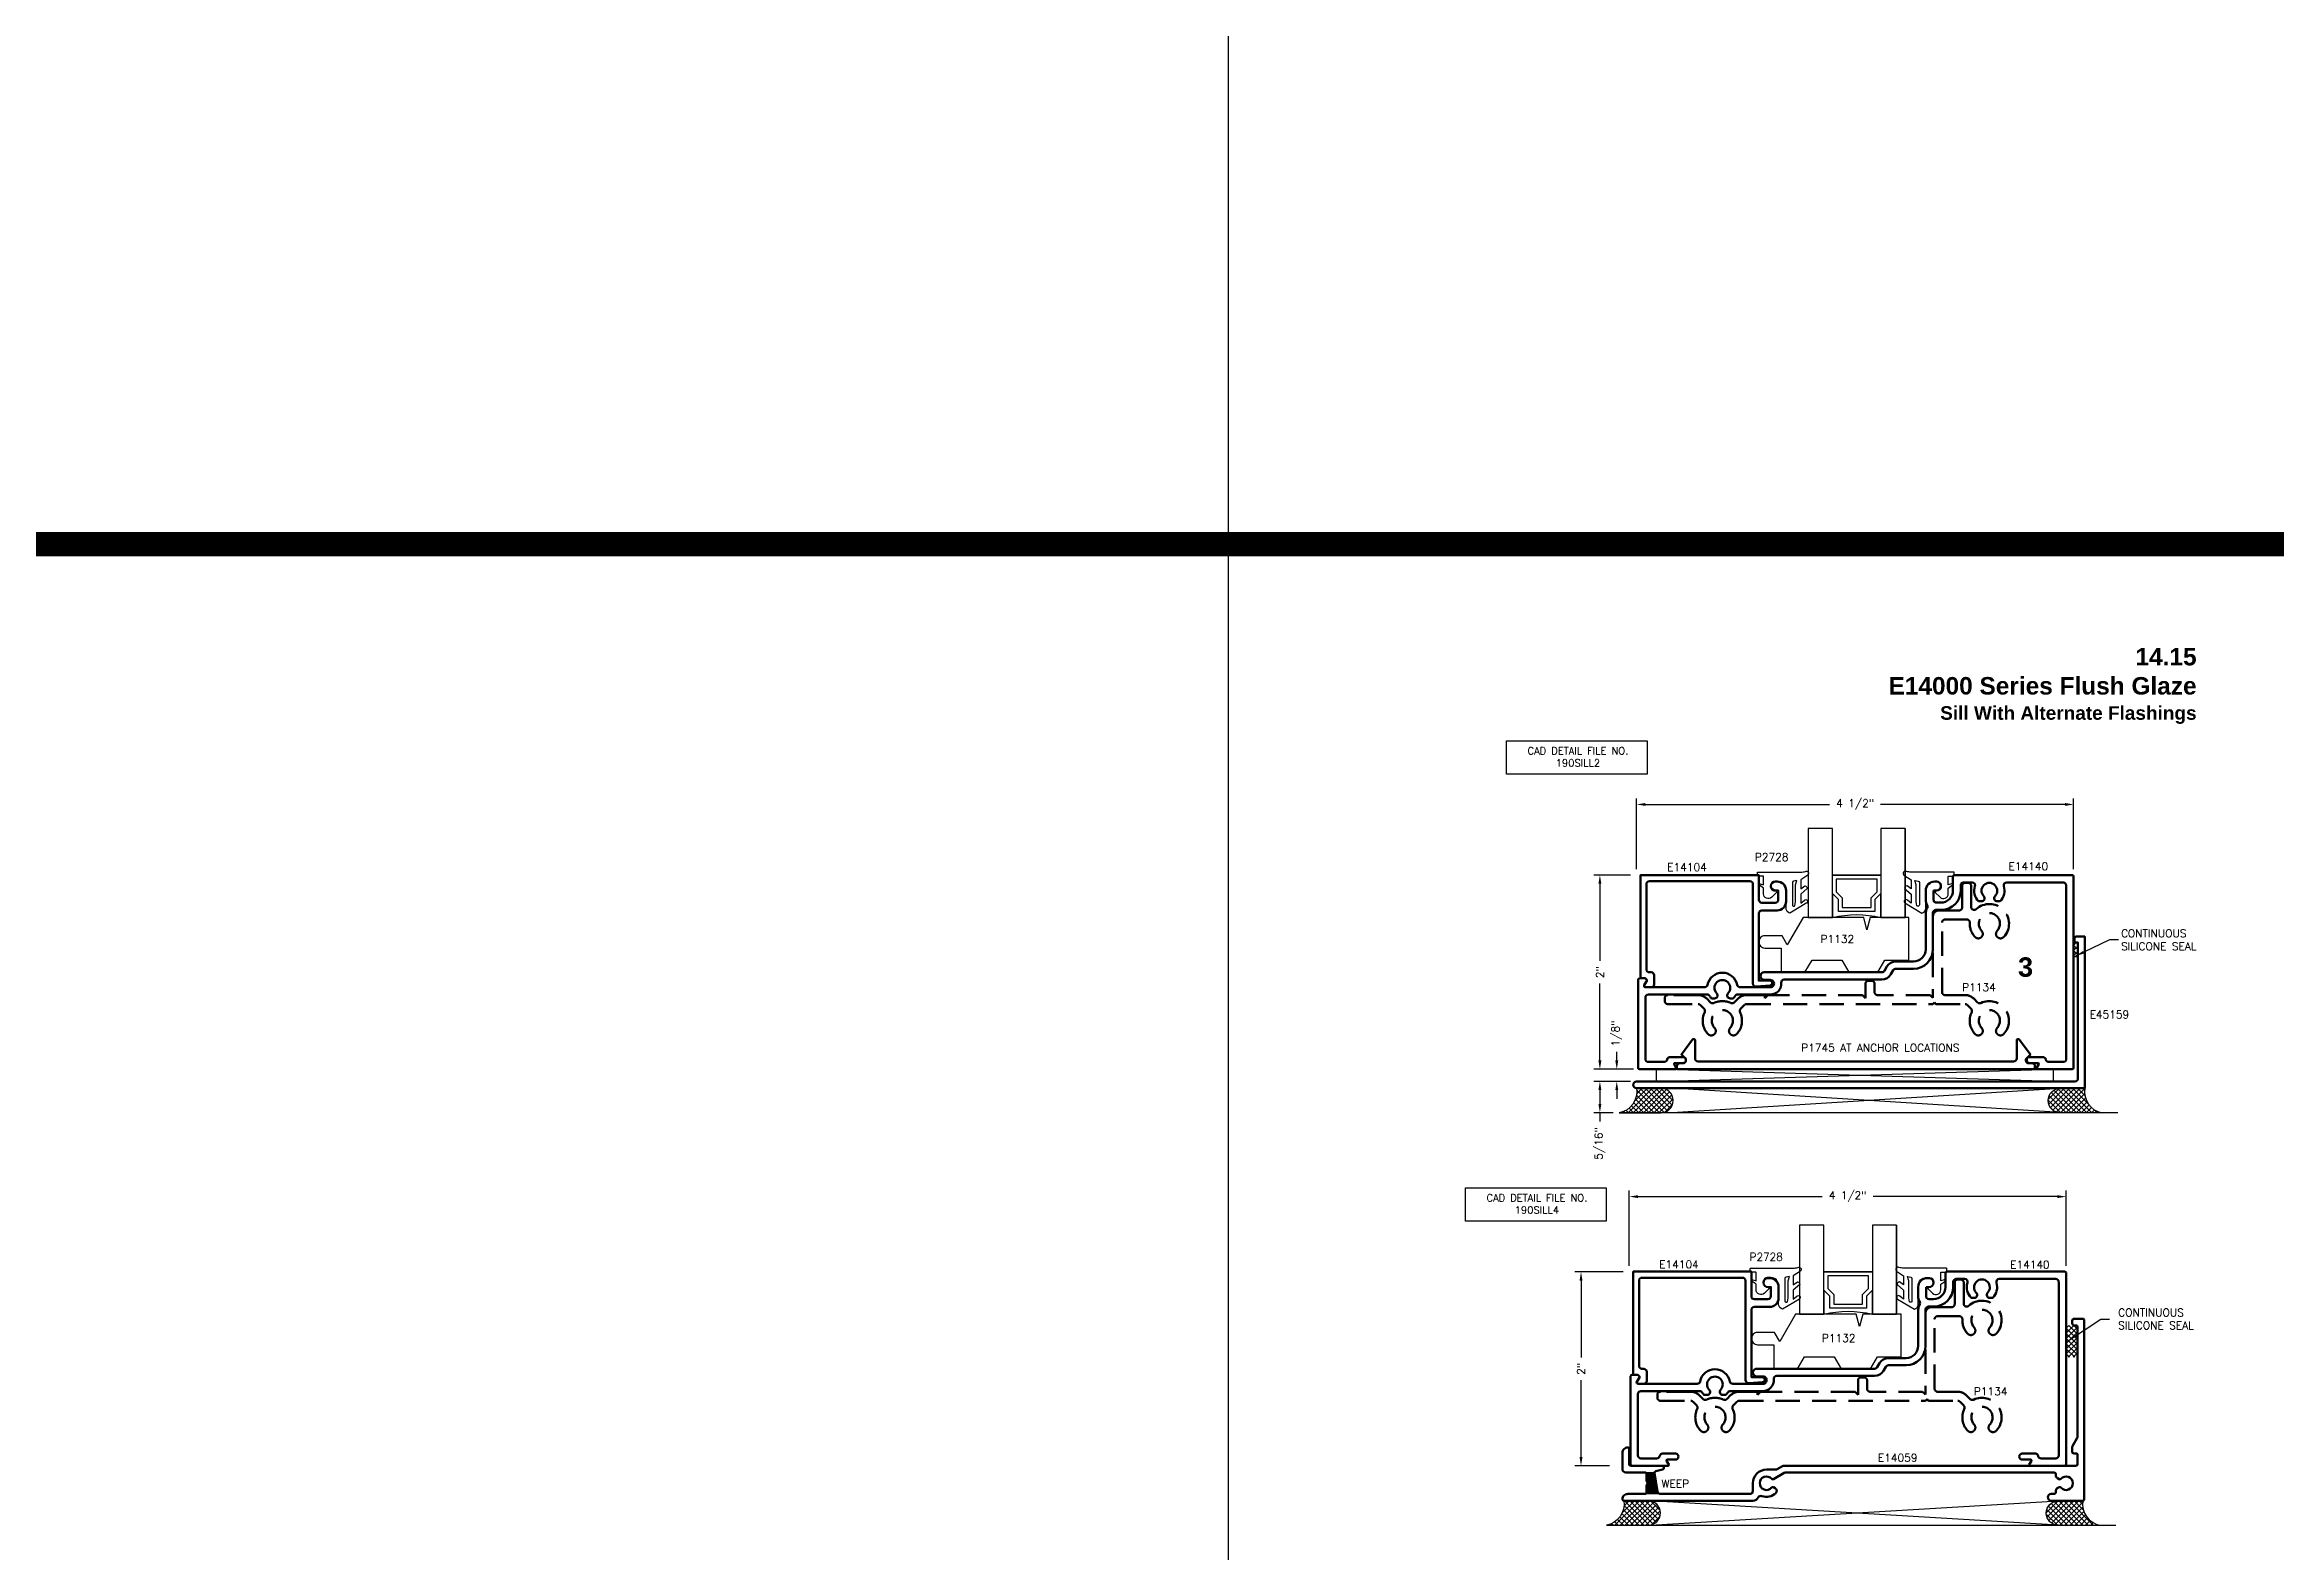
# Model space of a CAD drawing. Extents: x 0 to 139, y -24 to 89.
# Drawn here: x 57.39 to 80.37, y 16.7 to 32.22 of the extents above; entities that cross this region are included whole.
import ezdxf

# ---------------------------------------------------------------- set-up
doc = ezdxf.new("R2010")
doc.units = 0
doc.header["$MEASUREMENT"] = 0
doc.linetypes.add('HIDDEN', pattern=[0.375, 0.25, -0.125])
doc.layers.get('Defpoints').update_dxf_attribs({"linetype": 'CONTINUOUS'})
for name, color, linetype in [('R-Anno-Dims', 3, 'CONTINUOUS'), ('R-Anno-Text', 6, 'CONTINUOUS'), ('R-Det1', 4, 'CONTINUOUS'), ('R-Det2', 2, 'CONTINUOUS'), ('R-Det3', 5, 'CONTINUOUS'), ('R-Otln', 1, 'CONTINUOUS'), ('R-Pat1', 5, 'CONTINUOUS'), ('TITLE', 7, 'CONTINUOUS')]:
    doc.layers.add(name, color=color, linetype=linetype)
doc.styles.get("Standard").update_dxf_attribs({"font": 'simplex'})
doc.dimstyles.new('1X', dxfattribs={"dimtxt": 0.08, "dimasz": 0.09, "dimexe": 0.0625, "dimexo": 0.0625, "dimgap": 0.062, "dimtad": 0, "dimdec": 5, "dimzin": 4, "dimdsep": 46, "dimlunit": 5, "dimtxsty": 'Standard', "dimcen": 0, "dimclrd": 256, "dimclre": 256, "dimclrt": 256, "dimadec": 0, "dimazin": 1, "dimtfac": 1, "dimtdec": 5, "dimtofl": 0, "dimtmove": 0, "dimatfit": 3, "dimfxl": 1, "dimfrac": 2, "dimtolj": 1, "dimtzin": 4, "dimarcsym": 0})
pattern_1 = [(45, (72.216136, 15.27796), (-0.0265165, 0.0265165), []), (135, (72.216136, 15.27796), (-0.0265165, -0.0265165), [])]
pattern_2 = [(45, (72.13962, 15.681862), (-0.0265165, 0.0265165), []), (135, (72.13962, 15.681862), (-0.0265165, -0.0265165), [])]

# ---------------------------------------------------------------- blocks, each defined once
blk = doc.blocks.new('1')
at = {"layer": 'R-Otln', "color": 1, "lineweight": 50}
for p, q in [((8.988, 2.592), (8.988, 3.499)), ((9.003, 3.514), (9.374, 3.514)), ((9.381, 3.502), (9.358, 3.463)), ((9.365, 3.451), (9.45, 3.451)), ((13.022, 3.451), (13.108, 3.451)), ((13.115, 3.463), (13.092, 3.502)), ((13.099, 3.514), (13.458, 3.514)), ((13.473, 3.499), (13.473, 1.53)), ((9.063, 3.408), (9.063, 2.776)), ((9.256, 3.439), (9.094, 3.439)), ((9.45, 3.389), (9.317, 3.389)), ((13.156, 3.389), (13.022, 3.389)), ((13.367, 3.439), (13.216, 3.439)), ((13.398, 1.622), (13.398, 3.408)), ((9.745, 2.785), (9.776, 2.785)), ((9.937, 2.785), (9.968, 2.785)), ((9.061, 2.577), (9.003, 2.577)), ((9.052, 2.648), (9.081, 2.597)), ((9.081, 2.597), (9.061, 2.577)), ((9.673, 2.67), (9.065, 2.67)), ((9.094, 2.745), (9.699, 2.745)), ((10.014, 2.745), (10.35, 2.745)), ((10.349, 2.67), (10.04, 2.67)), ((10.288, 2.594), (10.349, 2.594)), ((10.493, 2.589), (11.5, 2.589)), ((11.592, 2.536), (11.616, 2.495)), ((11.5, 2.514), (10.288, 2.514)), ((11.551, 2.457), (11.527, 2.499)), ((11.643, 2.479), (11.825, 2.479)), ((11.825, 2.479), (11.643, 2.479)), ((11.643, 2.479), (11.825, 2.479)), ((11.825, 2.404), (11.643, 2.404)), ((11.95, 1.909), (11.95, 2.279)), ((12.025, 2.279), (12.025, 1.904)), ((12.056, 1.873), (12.111, 1.873)), ((11.95, 1.768), (11.95, 1.767)), ((11.95, 1.673), (11.95, 1.768)), ((12.03, 1.767), (12.03, 1.673)), ((12.03, 1.673), (12.06, 1.673)), ((12.106, 1.798), (12.061, 1.798)), ((12.231, 1.529), (12.231, 1.673)), ((12.311, 1.673), (12.311, 1.62)), ((12.495, 1.784), (12.526, 1.784)), ((12.687, 1.784), (12.718, 1.784)), ((12.06, 1.58), (12.043, 1.58)), ((13.458, 1.514), (12.246, 1.514)), ((12.342, 1.589), (12.428, 1.589)), ((12.785, 1.589), (13.366, 1.589))]:
    blk.add_line(p, q, dxfattribs=at)
for centre, radius, start, end in [((9.003, 3.499), 0.015, 90, 180), ((9.365, 3.459), 0.008, 150, 270), ((9.374, 3.506), 0.008, 330, 90), ((9.45, 3.42), 0.031, 0, 90), ((13.022, 3.42), 0.031, 90, 180), ((13.099, 3.506), 0.008, 90, 210), ((13.108, 3.459), 0.008, 270, 30), ((13.458, 3.499), 0.015, 360, 90), ((9.094, 3.408), 0.031, 90, 180), ((9.256, 3.408), 0.031, 11.1599, 90), ((9.317, 3.42), 0.031, 191.1599, 270), ((9.45, 3.42), 0.031, 270, 360), ((13.022, 3.42), 0.031, 180, 270), ((13.156, 3.42), 0.031, 270, 348.8401), ((13.216, 3.408), 0.031, 90, 168.8401), ((13.367, 3.408), 0.031, 0, 90), ((9.094, 2.776), 0.031, 180, 270), ((9.699, 2.776), 0.031, 270, 327.4846), ((9.856, 2.676), 0.156, 135.6653, 147.4846), ((9.776, 2.754), 0.031, 315.8443, 89.9999), ((9.937, 2.754), 0.031, 90.0001, 224.1557), ((9.856, 2.676), 0.156, 32.5154, 44.3347), ((10.014, 2.776), 0.031, 212.5154, 270), ((9.003, 2.592), 0.015, 180, 270), ((9.065, 2.655), 0.015, 90, 210), ((9.673, 2.639), 0.031, 11.253, 90), ((9.856, 2.676), 0.156, 191.253, 348.747), ((9.856, 2.676), 0.081, 135.8443, 44.1557), ((10.04, 2.639), 0.031, 90, 168.747), ((10.288, 2.554), 0.04, 90, 270), ((10.35, 2.632), 0.038, 269.7061, 90.2939), ((10.35, 2.632), 0.113, 355.2206, 89.9998), ((10.493, 2.62), 0.031, 175.2206, 270), ((11.5, 2.483), 0.106, 30, 90), ((11.5, 2.483), 0.031, 30, 90), ((11.643, 2.51), 0.106, 210, 270), ((11.643, 2.51), 0.031, 210, 270), ((11.825, 2.279), 0.2, 0, 90), ((11.825, 2.279), 0.125, 0, 90), ((12.061, 1.909), 0.111, 180, 209.9535), ((11.938, 1.838), 0.031, 330.0165, 29.9535), ((12.056, 1.904), 0.031, 180, 270), ((12.111, 1.673), 0.2, 0, 90), ((12.061, 1.768), 0.111, 150.0165, 180.502), ((12.043, 1.673), 0.093, 179.9973, 270.0027), ((12.061, 1.767), 0.031, 90, 180), ((12.06, 1.627), 0.0465, 270, 90), ((12.106, 1.673), 0.125, 0, 90), ((12.342, 1.62), 0.031, 180, 270), ((12.428, 1.62), 0.031, 270, 17.1046), ((12.606, 1.675), 0.156, 135.6758, 197.1046), ((12.606, 1.675), 0.081, 135.8588, 44.1412), ((12.526, 1.753), 0.031, 315.8588, 90), ((12.687, 1.753), 0.031, 90.0001, 224.1412), ((12.606, 1.675), 0.156, 342.8954, 44.3242), ((12.785, 1.62), 0.031, 162.8954, 270), ((13.366, 1.62), 0.031, 270, 1), ((12.246, 1.529), 0.015, 180, 270), ((13.458, 1.529), 0.015, 270, 1)]:
    blk.add_arc(centre, radius, start, end, dxfattribs=at)
blk = doc.blocks.new('*D230')
at = {"layer": 'Defpoints', "color": 0}
for p in [(78.288, 24.393), (73.787, 23.665), (78.288, 23.665)]:
    blk.add_point(p, dxfattribs=at)
at = {"layer": 'R-Anno-Dims', "lineweight": -2}
for p, q in [((73.787, 23.727), (73.787, 24.455)), ((73.877, 24.393), (75.775, 24.393)), ((78.198, 24.393), (76.299, 24.393)), ((78.288, 23.727), (78.288, 24.455))]:
    blk.add_line(p, q, dxfattribs=at)
at = {"layer": 'R-Anno-Dims'}
for points in [[(73.877, 24.408), (73.877, 24.378), (73.787, 24.393)], [(78.198, 24.408), (78.198, 24.378), (78.288, 24.393)]]:
    blk.add_solid(points, dxfattribs=at)
at = {"layer": 'R-Anno-Dims', "insert": (76.037, 24.393), "char_height": 0.08, "attachment_point": 5}
blk.add_mtext('\\A1;4 1/2"', dxfattribs=at)
blk = doc.blocks.new('*D231')
at = {"layer": 'Defpoints', "color": 0}
for p in [(73.409, 23.665), (73.787, 23.665), (73.818, 21.665)]:
    blk.add_point(p, dxfattribs=at)
at = {"layer": 'R-Anno-Dims', "lineweight": -2}
for p, q in [((73.725, 23.665), (73.347, 23.665)), ((73.409, 23.575), (73.409, 22.78)), ((73.409, 21.755), (73.409, 22.549)), ((73.755, 21.665), (73.347, 21.665))]:
    blk.add_line(p, q, dxfattribs=at)
at = {"layer": 'R-Anno-Dims'}
for points in [[(73.394, 23.575), (73.424, 23.575), (73.409, 23.665)], [(73.394, 21.755), (73.424, 21.755), (73.409, 21.665)]]:
    blk.add_solid(points, dxfattribs=at)
at = {"layer": 'R-Anno-Dims', "insert": (73.409, 22.665), "char_height": 0.08, "attachment_point": 5, "rotation": 90}
blk.add_mtext('\\A1;2"', dxfattribs=at)
blk = doc.blocks.new('*D232')
at = {"layer": 'Defpoints', "color": 0}
for p in [(73.409, 21.539), (73.787, 21.539), (73.609, 21.216)]:
    blk.add_point(p, dxfattribs=at)
at = {"layer": 'R-Anno-Dims', "lineweight": -2}
for p, q in [((73.725, 21.539), (73.347, 21.539)), ((73.409, 21.449), (73.409, 21.306)), ((73.546, 21.216), (73.347, 21.216)), ((73.409, 21.216), (73.409, 21.126))]:
    blk.add_line(p, q, dxfattribs=at)
at = {"layer": 'R-Anno-Dims'}
for points in [[(73.394, 21.449), (73.424, 21.449), (73.409, 21.539)], [(73.394, 21.306), (73.424, 21.306), (73.409, 21.216)]]:
    blk.add_solid(points, dxfattribs=at)
at = {"layer": 'R-Anno-Dims', "insert": (73.409, 20.9), "char_height": 0.08, "attachment_point": 5, "rotation": 90}
blk.add_mtext('\\A1;5/16"', dxfattribs=at)
blk = doc.blocks.new('*D233')
at = {"layer": 'Defpoints', "color": 0}
for p in [(73.818, 21.665), (73.583, 21.539), (73.787, 21.539)]:
    blk.add_point(p, dxfattribs=at)
at = {"layer": 'R-Anno-Dims', "lineweight": -2}
for p, q in [((73.583, 21.755), (73.583, 21.845)), ((73.755, 21.665), (73.521, 21.665)), ((73.725, 21.539), (73.521, 21.539)), ((73.583, 21.449), (73.583, 21.359))]:
    blk.add_line(p, q, dxfattribs=at)
at = {"layer": 'R-Anno-Dims'}
for points in [[(73.568, 21.755), (73.598, 21.755), (73.583, 21.665)], [(73.568, 21.449), (73.598, 21.449), (73.583, 21.539)]]:
    blk.add_solid(points, dxfattribs=at)
at = {"layer": 'R-Anno-Dims', "insert": (73.583, 22.032), "char_height": 0.08, "attachment_point": 5, "rotation": 90}
blk.add_mtext('\\A1;1/8"', dxfattribs=at)
blk = doc.blocks.new('*D254')
at = {"layer": 'Defpoints', "color": 0}
for p in [(78.211, 20.352), (73.711, 19.577), (78.211, 19.577)]:
    blk.add_point(p, dxfattribs=at)
at = {"layer": 'R-Anno-Dims', "lineweight": -2}
for p, q in [((73.711, 19.64), (73.711, 20.415)), ((73.801, 20.352), (75.699, 20.352)), ((78.121, 20.352), (76.223, 20.352)), ((78.211, 19.64), (78.211, 20.415))]:
    blk.add_line(p, q, dxfattribs=at)
at = {"layer": 'R-Anno-Dims'}
for points in [[(73.801, 20.367), (73.801, 20.337), (73.711, 20.352)], [(78.121, 20.367), (78.121, 20.337), (78.211, 20.352)]]:
    blk.add_solid(points, dxfattribs=at)
at = {"layer": 'R-Anno-Dims', "insert": (75.961, 20.352), "char_height": 0.08, "attachment_point": 5}
blk.add_mtext('\\A1;4 1/2"', dxfattribs=at)
blk = doc.blocks.new('*D255')
at = {"layer": 'Defpoints', "color": 0}
for p in [(73.215, 19.577), (73.711, 19.577), (73.57, 17.578)]:
    blk.add_point(p, dxfattribs=at)
at = {"layer": 'R-Anno-Dims', "lineweight": -2}
for p, q in [((73.648, 19.577), (73.152, 19.577)), ((73.215, 19.487), (73.215, 18.693)), ((73.215, 17.668), (73.215, 18.462)), ((73.508, 17.578), (73.152, 17.578))]:
    blk.add_line(p, q, dxfattribs=at)
at = {"layer": 'R-Anno-Dims'}
for points in [[(73.2, 19.487), (73.23, 19.487), (73.215, 19.577)], [(73.2, 17.668), (73.23, 17.668), (73.215, 17.578)]]:
    blk.add_solid(points, dxfattribs=at)
at = {"layer": 'R-Anno-Dims', "insert": (73.215, 18.578), "char_height": 0.08, "attachment_point": 5, "rotation": 90}
blk.add_mtext('\\A1;2"', dxfattribs=at)
blk = doc.blocks.new('P2728 gasket')
at = {"layer": 'R-Det2'}
blk.add_lwpolyline([(86.461, 33.362), (86.567, 33.537, 0.301952), (86.52, 33.577), (86.32, 33.577, -0.414214), (86.24, 33.657), (86.24, 33.695, -0.388879), (86.276, 33.735), (86.292, 33.736, -0.440011), (86.336, 33.696), (86.336, 33.682, 0.668179), (86.353, 33.675), (86.401, 33.724, 0.668179), (86.366, 33.809), (86.307, 33.809), (86.279, 33.849, 0.836323), (86.264, 33.842), (86.273, 33.809), (86.189, 33.809, -0.414214), (86.183, 33.815), (86.183, 33.865, 0.414214), (86.177, 33.871), (86.149, 33.871, 0.414214), (86.143, 33.865), (86.143, 33.427, -0.083245), (86.135, 33.378), (86.135, 33.378)], format="xyb", dxfattribs=at)
for points in [[(86.174, 33.352), (86.223, 33.426), (86.314, 33.426), (86.283, 33.384)], [(86.313, 33.359), (86.371, 33.426), (86.462, 33.426), (86.431, 33.388)]]:
    blk.add_lwpolyline(points, dxfattribs=at)
at = {"layer": 'R-Det2', "lineweight": 25}
blk.add_lwpolyline([(86.235, 33.499, -0.372312), (86.249, 33.512), (86.48, 33.512, -0.668179), (86.49, 33.486), (86.448, 33.478), (86.274, 33.478), (86.23, 33.465)], format="xyb", close=True, dxfattribs=at)
at = {"layer": 'R-Det2', "ltscale": 0.1}
for centre, radius, start, end in [((86.157, 33.369), 0.0237, 157.7655, 314.5007), ((86.313, 33.388), 0.0297, 188.4603, 270), ((86.446, 33.375), 0.0199, 139.7022, 319.7022)]:
    blk.add_arc(centre, radius, start, end, dxfattribs=at)

msp = doc.modelspace()

# ---------------------------------------------------------------- hatches: boundary and pattern name
at = {"layer": 'R-Pat1'}
h = msp.add_hatch(dxfattribs=at)
h.set_pattern_fill('ANSI37', color=256, scale=0.3, style=0)
h.set_pattern_definition(pattern_1)
h.paths.add_polyline_path([(78.2875244, 22.8225914), (78.3325244, 22.8225914), (78.3325244, 22.9687611), (78.3105696, 22.9687611, -0.0007515564), (78.3105244, 22.9687611), (78.2875244, 22.9687611)])
h = msp.add_hatch(dxfattribs=at)
h.set_pattern_fill('ANSI37', color=256, scale=0.3, style=0)
h.set_pattern_definition(pattern_1)
h.paths.add_polyline_path([(73.6088259, 21.2155105, 0.4060889756), (73.7874244, 21.4687611), (74.0374244, 21.4687611), (74.053191, 21.4677757, -0.9394512214), (74.0374244, 21.2155105)])
h = msp.add_hatch(dxfattribs=at)
h.set_pattern_fill('ANSI37', color=256, scale=0.3, style=0)
h.set_pattern_definition(pattern_1)
h.paths.add_polyline_path([(78.1525244, 21.2155105), (78.581123, 21.2155105, -0.4060889756), (78.4025244, 21.4687611), (78.1525244, 21.4687611), (78.1367579, 21.4677757, 0.9394512214)])
h = msp.add_hatch(dxfattribs=at)
h.set_pattern_fill('ANSI37', color=256, scale=0.3, style=0)
h.set_pattern_definition(pattern_2)
h.paths.add_polyline_path([(78.3282761, 19.0226978), (78.2126007, 19.0226978), (78.2126007, 18.6967133), (78.3282761, 18.6967133)])
h = msp.add_hatch(color=256, dxfattribs=at)
edge = h.paths.add_edge_path()
edge.add_line((73.8907479, 17.4210595), (73.8907479, 17.4936988))
edge.add_arc((73.8757479, 17.4936988), 0.015, 0.00000007, 61.04497582)
edge.add_arc((73.8834939, 17.5076988), 0.001, 90, 241.04497576, ccw=False)
edge.add_line((73.8834939, 17.5086988), (73.971428, 17.5086988))
edge.add_arc((73.971428, 17.5076988), 0.001, -0.87114697, 89.99999943, ccw=False)
edge.add_arc((73.9874262, 17.5074555), 0.015, 179.1288536, 188.70564744)
edge.add_line((73.972599, 17.5051851), (74.0017196, 17.3150067))
edge.add_arc((74.0323624, 17.3196988), 0.031, 188.70564744, 249.63586525)
edge.add_arc((74.0212269, 17.2896988), 0.001, -89.99999994, 69.63586531, ccw=False)
edge.add_line((74.0212269, 17.2886988), (73.8834939, 17.2886988))
edge.add_arc((73.8834939, 17.2896988), 0.001, 118.95502424, 270, ccw=False)
edge.add_arc((73.8757479, 17.3036988), 0.015, 298.95502418, 359.99999993)
edge.add_line((73.8907479, 17.3036988), (73.8907479, 17.3763381))
edge.add_arc((73.9057479, 17.3763381), 0.015, 131.8103149, 180, ccw=False)
edge.add_arc((73.8857479, 17.3986988), 0.015, 311.8103149, 408.1896851)
edge.add_arc((73.9057479, 17.4210595), 0.015, 180, 228.1896851, ccw=False)
h = msp.add_hatch(dxfattribs=at)
h.set_pattern_fill('ANSI37', color=256, scale=0.3, style=0)
h.set_pattern_definition([(45, (71.80436, 15.682855), (-0.0265165, 0.0265165), []), (135, (71.80436, 15.682855), (-0.0265165, -0.0265165), [])])
h.paths.add_polyline_path([(73.4771493, 16.9654481, 0.4060889756), (73.6557479, 17.2186988), (73.9057479, 17.2186988), (73.9215145, 17.2177134, -0.9394512214), (73.9057479, 16.9654481)])
h = msp.add_hatch(dxfattribs=at)
h.set_pattern_fill('ANSI37', color=256, scale=0.3, style=0)
h.set_pattern_definition(pattern_2)
h.paths.add_polyline_path([(78.1330097, 16.9644551), (78.5616082, 16.9644551, -0.4060889756), (78.3830097, 17.2177058), (78.1330097, 17.2177058), (78.1172431, 17.2167204, 0.9394512214)])

# ---------------------------------------------------------------- linework, layer by layer
at = {"layer": 'R-Anno-Dims', "color": 3}
for p, q in [((73.7249117, 23.6647611), (73.3647788, 23.6647611)), ((73.6483969, 19.5774022), (73.288264, 19.5774022))]:
    msp.add_line(p, q, dxfattribs=at)
at = {"layer": 'R-Anno-Text'}
for points in [[(72.4458858, 25.0486399), (73.8973657, 25.0486399), (73.8973657, 24.7065771), (72.4458858, 24.7065771)], [(72.0233793, 20.4424678), (73.4748592, 20.4424678), (73.4748592, 20.100405), (72.0233793, 20.100405)]]:
    msp.add_lwpolyline(points, close=True, dxfattribs=at)
at = {"layer": 'R-Det1', "lineweight": 50}
msp.add_lwpolyline([(75.3265184, 23.5057611), (75.3265184, 23.3937611, -0.4142135624), (75.2335184, 23.3007611), (75.0765184, 23.3007611, 0.4142135624), (75.0455184, 23.2697611), (75.0455184, 22.5777601), (75.1593662, 22.5777601, -0.9615293659), (75.1613232, 22.5278369), (75.0189462, 22.5166528, -0.4373653493), (74.9855184, 22.5475576), (74.9855184, 23.5717601, 0.4142135624), (74.9545184, 23.6027601), (73.9193652, 23.6027601, 0.4142135624), (73.8883652, 23.5717601), (73.8883652, 22.6937601, 0.4142135624), (73.9183652, 22.6637601), (73.9373652, 22.6637601, -0.4142135624), (73.9683652, 22.6327601), (73.9683652, 22.5387601, -0.4142133374), (73.9383653, 22.5087601), (73.8793595, 22.5087601, -0.5773505659), (73.8663691, 22.5312601), (73.8955244, 22.5817591), (73.8755244, 22.6017601), (73.8283652, 22.6017601), (73.8283652, 23.6647611), (75.0455184, 23.6647611), (75.0455175, 23.4117606, 0.4129032298), (75.0765179, 23.3807602), (75.2155184, 23.3807611, 0.4142135624), (75.2465184, 23.4117611), (75.2465184, 23.5057611), (75.2170184, 23.5057611, -1), (75.2170184, 23.5987611), (75.2335177, 23.5987601, -0.4139789024), (75.3265174, 23.5057604)], format="xyb", dxfattribs=at)
at = {"layer": 'R-Det1', "color": 4, "linetype": 'Continuous', "lineweight": 50}
for points in [[(78.2955244, 22.9837611), (78.2955244, 23.0157611, -0.4133333333), (78.3105244, 23.0307611), (78.4025244, 23.0307611), (78.4025244, 21.4687611), (73.7874244, 21.4687611, -1), (73.7874244, 21.5387611), (78.3015244, 21.5387611, 0.4142135624), (78.3325244, 21.5697611), (78.3325244, 22.9687611), (78.3105244, 22.9687611, -0.4133333333)], [(76.0455244, 21.6647601), (74.2015243, 21.6647601), (74.2015243, 21.6957603, -0.4142164072), (74.2325243, 21.7267602), (74.2645253, 21.7267602, 0.6681846236), (74.2864453, 21.7796804), (74.2485243, 21.8176017), (74.3624913, 21.9707163, -0.722145632), (74.3895243, 21.9617602), (74.3895243, 21.7757602, 0.4142135624), (74.4205243, 21.7447602), (76.0455244, 21.7447602), (77.6705244, 21.7447602, 0.4142135624), (77.7015244, 21.7757602), (77.7015244, 21.9617602, -0.722145632), (77.7285574, 21.9707163), (77.8425244, 21.8176017), (77.8046034, 21.7796804, 0.6681846236), (77.8265234, 21.7267602), (77.8585244, 21.7267602, -0.4142164072), (77.8895244, 21.6957603), (77.8895244, 21.6647601)]]:
    msp.add_lwpolyline(points, format="xyb", close=True, dxfattribs=at)
at = {"layer": 'R-Det1', "color": 4, "lineweight": 50}
msp.add_lwpolyline([(75.2500037, 19.4197), (75.2500037, 19.3077, -0.4142135624), (75.1570037, 19.2147), (75.0000037, 19.2147, 0.4142135624), (74.9690037, 19.1837), (74.9690037, 18.491699), (75.0828515, 18.491699, -0.9615293659), (75.0848085, 18.4417758), (74.9424314, 18.4305917, -0.4373653493), (74.9090037, 18.4614965), (74.9090037, 19.485699, 0.4142135624), (74.8780037, 19.516699), (73.8428505, 19.516699, 0.4142135624), (73.8118505, 19.485699), (73.8118505, 18.607699, 0.4142135624), (73.8418505, 18.577699), (73.8608505, 18.577699, -0.4142135624), (73.8918505, 18.546699), (73.8918505, 18.452699, -0.4142133374), (73.8618505, 18.422699), (73.8028447, 18.422699, -0.5773505659), (73.7898543, 18.445199), (73.8190097, 18.495698), (73.7990097, 18.515699), (73.7518505, 18.515699), (73.7518505, 19.5787), (74.9690037, 19.5787), (74.9690028, 19.3256995, 0.4129032298), (75.0000032, 19.2946991), (75.1390037, 19.2947, 0.4142135624), (75.1700037, 19.3257), (75.1700037, 19.4197), (75.1405037, 19.4197, -1), (75.1405037, 19.5127), (75.157003, 19.512699, -0.4139789024), (75.2500027, 19.4196993)], format="xyb", dxfattribs=at)
at = {"layer": 'R-Det1', "lineweight": 50}
msp.add_lwpolyline([(78.1573915, 17.4437746, -2.7339006994), (78.1572028, 17.3534428, 0.3636585422), (78.1382227, 17.3567787), (78.120166, 17.3463536, 0.3260540704), (78.1053701, 17.3129372, -0.4782352127), (78.0858244, 17.2886988), (78.0582761, 17.2886988, 1), (78.0582761, 17.2186988), (78.3832761, 17.2186988, 0.4142135624), (78.3982761, 17.2336988), (78.3982761, 19.0786988, 0.4142135624), (78.3832761, 19.0936988), (78.2932761, 19.0936988, 0.4142135624), (78.2732761, 19.0736988), (78.2732761, 19.0436988, 0.4142135624), (78.2932761, 19.0236988), (78.3132761, 19.0236988, -0.4142135624), (78.3282761, 19.0086988), (78.3282761, 17.8768206, -0.1316524976), (78.3255966, 17.8668206), (78.2759556, 17.7808398, 0.1316524976), (78.2732761, 17.7708398), (78.2732761, 17.7211988, 0.4142135624), (78.2882761, 17.7061988), (78.3132761, 17.7061988, -0.4142135624), (78.3282761, 17.6911988), (78.3282761, 17.5936988, -0.4142135624), (78.3132761, 17.5786988), (75.3052454, 17.5786988, 0.1316524976), (75.2897454, 17.5745456), (75.2347568, 17.5427979, -0.1316524976), (75.2192568, 17.5386447), (75.1247806, 17.5386447, 0.4142135624), (74.9847806, 17.3986447), (74.9847806, 17.3196988, -0.4142135624), (74.9537806, 17.2886988), (74.0323624, 17.2886988, -0.3703793277), (74.0017196, 17.3150067), (73.972599, 17.5051851, -0.3873357555), (73.983794, 17.5220091), (74.0530529, 17.539294, 0.88462431), (74.04821, 17.5786988), (73.7257479, 17.5786988, -0.4142135624), (73.7107479, 17.5936988), (73.7107479, 17.7516988, 0.4142135624), (73.6957479, 17.7666988, 0.4142135624), (73.6407479, 17.7116988), (73.6407479, 17.5436988, 0.4142135624), (73.6757479, 17.5086988), (73.8757479, 17.5086988, -0.4142135624), (73.8907479, 17.4936988), (73.8907479, 17.4210595, 0.2134217653), (73.8957479, 17.4098791, -0.4472135955), (73.8957479, 17.3875184, 0.2134217653), (73.8907479, 17.3763381), (73.8907479, 17.3036988, -0.4142135624), (73.8757479, 17.2886988), (73.6957479, 17.2886988, 0.4142135624), (73.6407479, 17.2336988), (73.6407479, 17.2336988, 0.4142135624), (73.6557479, 17.2186988), (74.98486, 17.2186988, 0.2791803895), (75.039802, 17.2519694, -0.3741158518), (75.0776984, 17.2667991, 0.2821130961), (75.2209127, 17.2968674, 0.5020398469), (75.2151263, 17.3462506), (75.197105, 17.3566551, 0.3624762266), (75.1781654, 17.3533671, -2.7339006994), (75.1783542, 17.4436988, 0.3636585422), (75.1973342, 17.4403629), (75.3085018, 17.5045456, -0.1316524976), (75.3240018, 17.5086988), (78.0861224, 17.5086988, -0.4791776784), (78.1056551, 17.4844004, 0.3269025534), (78.1204306, 17.4508911), (78.1384519, 17.4404865, 0.3624762266)], format="xyb", close=True, dxfattribs=at)
at = {"layer": 'R-Det2', "color": 2, "linetype": 'Continuous'}
msp.add_line((76.5455164, 23.2267611), (76.2955164, 23.2267611), dxfattribs=at)
at = {"layer": 'R-Det2'}
for points in [[(76.5534072, 24.1459615), (76.3034072, 24.1459617), (76.3034072, 23.2267611), (76.5534072, 23.2267611), (76.5534072, 24.1459617), (76.5534072, 23.2267611), (76.3034072, 23.2267611), (76.3034072, 23.4767611), (76.2414072, 23.4147611), (76.2414072, 23.2897611), (75.8654072, 23.2897611), (75.8654072, 23.4147611), (75.8034072, 23.4767611), (75.8034072, 23.6647611), (76.3034072, 23.6647611), (75.8034072, 23.6647611), (75.8034072, 24.1459617), (75.5534072, 24.1459617), (75.5534072, 23.2267611), (75.8034072, 23.2267611), (75.8034072, 23.4767611), (75.8034072, 23.2267611, -0.1233101835), (76.3034072, 23.2267611, 1.5690044203)], [(76.4653589, 20.0586027), (76.2153589, 20.0586028), (76.2153589, 19.1394023), (76.4653589, 19.1394023), (76.4653589, 20.0586028), (76.4653589, 19.1394023), (76.2153589, 19.1394023), (76.2153589, 19.3894023), (76.1533589, 19.3274023), (76.1533589, 19.2024023), (75.7773589, 19.2024023), (75.7773589, 19.3274023), (75.7153589, 19.3894023), (75.7153589, 19.5774023), (76.2153589, 19.5774023), (75.7153589, 19.5774023), (75.7153589, 20.0586028), (75.4653589, 20.0586028), (75.4653589, 19.1394023), (75.7153589, 19.1394023), (75.7153589, 19.3894023), (75.7153589, 19.1394023, -0.1233101835), (76.2153589, 19.1394023, 1.5690044203)]]:
    msp.add_lwpolyline(points, format="xyb", dxfattribs=at)
for points in [[(76.2634072, 23.6247611), (75.8434072, 23.6247611), (75.8434072, 23.4933297), (75.9054072, 23.4313297), (75.9054072, 23.3297611), (76.2014072, 23.3297611), (76.2014072, 23.4313297), (76.2634072, 23.4933297), (76.2634072, 23.6247611)], [(76.1753589, 19.5374023), (75.7553589, 19.5374023), (75.7553589, 19.4059708), (75.8173589, 19.3439708), (75.8173589, 19.2424023), (76.1133589, 19.2424023), (76.1133589, 19.3439708), (76.1753589, 19.4059708), (76.1753589, 19.5374023)]]:
    msp.add_lwpolyline(points, dxfattribs=at)
for points in [[(75.8992714, 22.7897604), (75.9714402, 22.6647604), (76.2711344, 22.6647604), (76.3433032, 22.7897604), (76.5892451, 22.7897604), (76.5892451, 23.2267614), (76.1929338, 23.2267614), (76.1594402, 23.1017614), (76.1259465, 23.2267614), (75.5018078, 23.2267614), (75.3391394, 22.9450114), (75.2850128, 23.0387614), (75.1075184, 23.0387614, 0.4142135624), (75.0455184, 22.9767614), (75.0455184, 22.9757614, 0.4142135624), (75.1075184, 22.9137614), (75.2767451, 22.9137614), (75.2767451, 22.6647604), (75.5214402, 22.6647604), (75.593609, 22.7897604)], [(75.8227566, 18.7024013), (75.8949254, 18.5774013), (76.1946197, 18.5774013), (76.2667885, 18.7024013), (76.5127303, 18.7024013), (76.5127303, 19.1394023), (76.1164191, 19.1394023), (76.0829254, 19.0144023), (76.0494318, 19.1394023), (75.4252931, 19.1394023), (75.2626246, 18.8576523), (75.208498, 18.9514023), (75.0310037, 18.9514023, 0.4142135624), (74.9690037, 18.8894023), (74.9690037, 18.8884023, 0.4142135624), (75.0310037, 18.8264023), (75.2002303, 18.8264023), (75.2002303, 18.5774013), (75.4449254, 18.5774013), (75.5170942, 18.7024013)]]:
    msp.add_lwpolyline(points, format="xyb", close=True, dxfattribs=at)
at = {"layer": 'R-Det3'}
for p, q in [((73.9892543, 21.6643684), (73.9892543, 21.5394612)), ((73.9892543, 21.5394612), (78.0762543, 21.6643684)), ((78.0762543, 21.5394612), (73.9892543, 21.6643684)), ((78.0762543, 21.6643684), (78.0762543, 21.5394612)), ((78.1525244, 21.2187611), (74.1525244, 21.4687611)), ((74.1525244, 21.2187611), (78.1525244, 21.4687611)), ((73.6371194, 21.2187611), (78.7435248, 21.2187611)), ((78.1330097, 16.9677058), (73.9295524, 17.2177058)), ((73.9295524, 16.9677058), (78.1330097, 17.2177058)), ((73.6176046, 16.9677058), (78.72401, 16.9677058))]:
    msp.add_line(p, q, dxfattribs=at)
at = {"layer": 'R-Det3', "linetype": 'HIDDEN', "lineweight": 50}
for points in [[(77.2805334, 23.0206356, 0.4311315419), (77.3463261, 23.0362553, 0.3278181232), (77.3402843, 23.0909802, -2.2780811719), (77.5007526, 23.0909802, 0.3278181232), (77.4947108, 23.0362553, 0.5062303828), (77.5692093, 23.0280303, 0.956981471), (77.2844069, 23.3140171, -0.6516590583), (77.2325184, 23.3369228), (77.2325184, 23.5537601, 0.4142135624), (77.2015184, 23.5847601), (77.1705184, 23.5847601, 0.4142135624), (77.1395184, 23.5537601), (77.1395184, 23.3314245, -0.4142135624), (77.1085184, 23.3004245), (76.9015224, 23.3004245, 0.4142135624), (76.8395224, 23.2384245), (76.8395224, 22.3987223), (76.8094836, 22.4287611), (76.2684084, 22.4287611, -0.4142135624), (76.2374084, 22.4597611), (76.2374084, 22.5457611, 0.4142135624), (76.2064084, 22.5767611), (76.1754084, 22.5767611, 0.4142135624), (76.1444084, 22.5457611), (76.1444084, 22.3977611), (76.1134084, 22.4287611), (75.1399084, 22.4287611), (75.1089084, 22.3977611), (75.1089084, 22.4287611), (74.9205352, 22.4287611, 0.1989123674), (74.8321469, 22.3921495), (74.7930129, 22.3530155, -0.3180460654), (74.7577115, 22.3469726, 0.2269397181), (74.5833254, 22.3469726, -0.3180460654), (74.548024, 22.3530155), (74.50888, 22.3921595, 0.1989123674), (74.4204917, 22.4287711), (74.1085184, 22.4287711, 0.4142135624), (74.0775184, 22.3977711), (74.0775184, 22.3667711, 0.4142135624), (74.1085184, 22.3357711), (74.4209059, 22.3357711, -0.1989123674), (74.4428262, 22.3266914), (74.482263, 22.2872546, -0.3180460654), (74.488306, 22.2519532, 0.3065542285), (74.5218276, 22.0280303, 0.5062303828), (74.5963261, 22.0362553, 0.3278181232), (74.5902843, 22.0909802, -2.2780811719), (74.7507526, 22.0909802, 0.3278181232), (74.7447108, 22.0362553, 0.5062303828), (74.8192093, 22.0280303, 0.3065542285), (74.8527309, 22.2519532, -0.3180460654), (74.8587739, 22.2872546), (74.8982007, 22.3266814, -0.1989123674), (74.920121, 22.3357611), (76.8394941, 22.3357611), (76.8544941, 22.3507611), (76.8694941, 22.3357611), (77.1709159, 22.3357611, -0.1989123674), (77.1928362, 22.3266814), (77.232263, 22.2872546, -0.3180460654), (77.238306, 22.2519532, 0.3065542285), (77.2718276, 22.0280303, 0.5062303828), (77.3463261, 22.0362553, 0.3278181232), (77.3402843, 22.0909802, -2.2780811719), (77.5007526, 22.0909802, 0.3278181232), (77.4947108, 22.0362553, 0.5062303828), (77.5692093, 22.0280303, 0.8256018173), (77.3333254, 22.3469726, -0.3180460654), (77.298024, 22.3530155), (77.2585971, 22.3924424, 0.1989123674), (77.1709159, 22.4287611), (76.9635224, 22.4287611, -0.4142135624), (76.9325224, 22.4597611), (76.9325224, 23.1764245, -0.4142135624), (76.9635224, 23.2074245), (77.1878106, 23.2074245, -0.4289597164), (77.2187717, 23.1748726, 0.2010444958), (77.2718276, 23.0280303, 0.0616447566)], [(77.2040187, 18.9332766, 0.4311315419), (77.2698114, 18.9488963, 0.3278181232), (77.2637695, 19.0036212, -2.2780811719), (77.4242379, 19.0036212, 0.3278181232), (77.418196, 18.9488963, 0.5062303828), (77.4926945, 18.9406714, 0.956981471), (77.2078921, 19.2266581, -0.6516590583), (77.1560037, 19.2495639), (77.1560037, 19.4664012, 0.4142135624), (77.1250037, 19.4974012), (77.0940037, 19.4974012, 0.4142135624), (77.0630037, 19.4664012), (77.0630037, 19.2440656, -0.4142135624), (77.0320037, 19.2130656), (76.8250077, 19.2130656, 0.4142135624), (76.7630077, 19.1510656), (76.7630077, 18.3113633), (76.7329689, 18.3414022), (76.1918937, 18.3414022, -0.4142135624), (76.1608937, 18.3724022), (76.1608937, 18.4584022, 0.4142135624), (76.1298937, 18.4894022), (76.0988937, 18.4894022, 0.4142135624), (76.0678937, 18.4584022), (76.0678937, 18.3104022), (76.0368937, 18.3414022), (75.0633937, 18.3414022), (75.0323937, 18.3104022), (75.0323937, 18.3414022), (74.8440205, 18.3414022, 0.1989123674), (74.7556321, 18.3047905), (74.7164982, 18.2656566, -0.3180460654), (74.6811968, 18.2596136, 0.2269397181), (74.5068106, 18.2596136, -0.3180460654), (74.4715092, 18.2656566), (74.4323653, 18.3048005, 0.1989123674), (74.3439769, 18.3414122), (74.0320037, 18.3414122, 0.4142135624), (74.0010037, 18.3104122), (74.0010037, 18.2794122, 0.4142135624), (74.0320037, 18.2484122), (74.3443911, 18.2484122, -0.1989123674), (74.3663115, 18.2393325), (74.4057483, 18.1998957, -0.3180460654), (74.4117913, 18.1645942, 0.3065542285), (74.4453129, 17.9406714, 0.5062303828), (74.5198114, 17.9488963, 0.3278181232), (74.5137695, 18.0036212, -2.2780811719), (74.6742379, 18.0036212, 0.3278181232), (74.668196, 17.9488963, 0.5062303828), (74.7426945, 17.9406714, 0.3065542285), (74.7762161, 18.1645942, -0.3180460654), (74.7822591, 18.1998957), (74.8216859, 18.2393225, -0.1989123674), (74.8436062, 18.2484022), (76.7629793, 18.2484022), (76.7779793, 18.2634022), (76.7929793, 18.2484022), (77.0944011, 18.2484022, -0.1989123674), (77.1163215, 18.2393225), (77.1557483, 18.1998957, -0.3180460654), (77.1617913, 18.1645942, 0.3065542285), (77.1953129, 17.9406714, 0.5062303828), (77.2698114, 17.9488963, 0.3278181232), (77.2637695, 18.0036212, -2.2780811719), (77.4242379, 18.0036212, 0.3278181232), (77.418196, 17.9488963, 0.5062303828), (77.4926945, 17.9406714, 0.8256018173), (77.2568106, 18.2596136, -0.3180460654), (77.2215092, 18.2656566), (77.1820824, 18.3050834, 0.1989123674), (77.0944011, 18.3414022), (76.8870077, 18.3414022, -0.4142135624), (76.8560077, 18.3724022), (76.8560077, 19.0890656, -0.4142135624), (76.8870077, 19.1200656), (77.1112958, 19.1200656, -0.4289597164), (77.142257, 19.0875137, 0.2010444958), (77.1953129, 18.9406714, 0.0616447566)]]:
    msp.add_lwpolyline(points, format="xyb", close=True, dxfattribs=at)
at = {"layer": 'R-Pat1'}
for points in [[(78.3105244, 22.9687611), (78.2875244, 22.9687611)], [(78.3325244, 22.8225914), (78.2875244, 22.8225914)]]:
    msp.add_lwpolyline(points, dxfattribs=at)
for points in [[(73.6088259, 21.2155105), (74.0374244, 21.2155105, 1), (74.0374244, 21.4687611), (73.7874244, 21.4687611, -0.4060889756), (73.6088259, 21.2155105, 0.8626043416)], [(78.581123, 21.2155105), (78.1525244, 21.2155105, -1), (78.1525244, 21.4687611), (78.4025244, 21.4687611, 0.4060889756), (78.581123, 21.2155105, -0.8626043416)], [(73.4771493, 16.9654481), (73.9057479, 16.9654481, 1), (73.9057479, 17.2186988), (73.6557479, 17.2186988, -0.4060889756), (73.4771493, 16.9654481, 0.8626043416)], [(78.5616082, 16.9644551), (78.1330097, 16.9644551, -1), (78.1330097, 17.2177058), (78.3830097, 17.2177058, 0.4060889756), (78.5616082, 16.9644551, -0.8626043416)]]:
    msp.add_lwpolyline(points, format="xyb", dxfattribs=at)
msp.add_lwpolyline([(73.8907479, 17.4210595), (73.8907479, 17.4936988, 0.2728421333), (73.8830097, 17.5068238, -0.7745966702), (73.8834939, 17.5086988), (73.971428, 17.5086988, -0.4186738642), (73.9724279, 17.5076836, 0.0418109847), (73.972599, 17.5051851), (74.0017196, 17.3150067, 0.2723042052), (74.0215749, 17.2906363, -0.8363957144), (74.0212269, 17.2886988), (73.8834939, 17.2886988, -0.7745966702), (73.8830097, 17.2905738, 0.2728421333), (73.8907479, 17.3036988), (73.8907479, 17.3763381, -0.2134217653), (73.8957479, 17.3875184, 0.4472135955), (73.8957479, 17.4098791, -0.2134217653)], format="xyb", close=True, dxfattribs=at)
at = {"layer": 'TITLE'}
msp.add_line((69.5790002, 88.8536196), (69.5790002, -9.779273), dxfattribs=at)
at = {"layer": 'TITLE', "const_width": 0.25}
msp.add_lwpolyline([(0.25, 27.0746212), (138.9080005, 27.0746212)], dxfattribs=at)

# ---------------------------------------------------------------- block references
at = {"layer": 'R-Det2', "xscale": -1, "rotation": 90}
for p in [(108.903184, 109.8386161), (108.8266692, 105.7577642)]:
    msp.add_blockref('P2728 gasket', p, dxfattribs=at)
at = {"layer": 'R-Det2', "rotation": 270}
for p in [(43.1881233, 109.8386161), (43.1113382, 105.7577642)]:
    msp.add_blockref('P2728 gasket', p, dxfattribs=at)
at = {"layer": 'R-Otln', "lineweight": 50, "xscale": -1, "rotation": 180}
for p in [(64.8142974, 25.1790509), (64.7377657, 21.0929888)]:
    msp.add_blockref('1', p, dxfattribs=at)

# ---------------------------------------------------------------- texts
at = {"layer": 'R-Anno-Text'}
for s, insert, char_height, width, attachment_point in [('CAD DETAIL FILE NO.\\P190SILL2', (73.1825681, 24.9830572), 0.075, 1.875, 2), ('{\\fArial|b1|i0|c0|p34;3}', (77.8705913, 22.8176022, 6.2106922), 0.2, 7.44, 3), ('CAD DETAIL FILE NO.\\P190SILL4', (72.7600615, 20.3768851), 0.075, 1.875, 2)]:
    msp.add_mtext(s, dxfattribs=dict(at, insert=insert, char_height=char_height, width=width, attachment_point=attachment_point))
at = {"layer": 'R-Anno-Text', "char_height": 0.08}
for s, insert, attachment_point in [('E14104', (74.5105485, 23.7468148), 6), ('\\A1;P2728', (75.3503949, 23.8502317), 6), ('\\A1;E14140', (78.024496, 23.7559462), 6), ('\\A1;P1132', (76.0276109, 23.0058324), 6), ('CONTINUOUS\\PSILICONE SEAL', (78.7760733, 22.9974983), 4), ('P1134', (77.4869539, 22.5097147), 6), ('\\A1;E45159', (78.8613504, 22.2285909), 6), ('P1745 AT ANCHOR LOCATIONS', (77.1117973, 21.8856481), 6), ('\\A1;P2728', (75.294682, 19.7314305), 6), ('E14104', (74.4262734, 19.6535036), 6), ('\\A1;E14140', (78.0412348, 19.6506325), 6), ('CONTINUOUS\\PSILICONE SEAL', (78.7478011, 19.0908332), 4), ('\\A1;P1132', (76.0409316, 18.8937803), 6), ('P1134', (77.6066792, 18.3447427), 6), ('E14059', (76.6808745, 17.6609933), 6), ('WEEP', (74.326819, 17.3931312), 6)]:
    msp.add_mtext(s, dxfattribs=dict(at, insert=insert, attachment_point=attachment_point))
at = {"layer": 'TITLE', "insert": (79.5544707, 26.0056741, 6.2106922), "char_height": 0.18, "width": 7.44, "attachment_point": 3}
msp.add_mtext('{\\fArial|b1|i0|c0|p34;14.15\\PE14000 Series Flush Glaze\\P\\H0.7778x;Sill With Alternate Flashings}', dxfattribs=at)

# ---------------------------------------------------------------- dimensions: what is measured, and where the dimension line sits
at = {"layer": 'R-Anno-Dims'}
for base, p1, p2, picture, middle in [((78.2875244, 24.3928953), (73.7874117, 23.6647611), (78.2875244, 23.6647601), '*D230', (76.0374681, 24.3928953)), ((78.2110097, 20.3521855), (73.7108969, 19.5774022), (78.2110097, 19.5774012), '*D254', (75.9609533, 20.3521855))]:
    dim = msp.add_linear_dim(base=base, p1=p1, p2=p2, dimstyle='1X', override={"dimpost": '"'}, dxfattribs=at)
    dim.commit()
    dim.dimension.update_dxf_attribs({"geometry": picture, "text_midpoint": middle, "dimtype": 160})
for base, p1, p2, picture, middle in [((73.4094152, 23.6647611), (73.8177908, 21.6647611), (73.7874117, 23.6647611), '*D231', (73.4094152, 22.6647611)), ((73.2149802, 19.5774022), (73.5702426, 17.5777058), (73.7108969, 19.5774022), '*D255', (73.2149802, 18.577554))]:
    dim = msp.add_linear_dim(base=base, p1=p1, p2=p2, angle=90, dimstyle='1X', override={"dimpost": '"'}, dxfattribs=at)
    dim.commit()
    dim.dimension.update_dxf_attribs({"geometry": picture, "text_midpoint": middle})
for base, p1, picture, middle in [((73.5834523, 21.5387611), (73.8177908, 21.6647611), '*D233', (73.5834523, 22.0324754)), ((73.4094152, 21.5387611), (73.6088259, 21.2155105), '*D232', (73.4094152, 20.899701))]:
    dim = msp.add_linear_dim(base=base, p1=p1, p2=(73.7874244, 21.5387611), angle=90, dimstyle='1X', override={"dimpost": '"'}, dxfattribs=at)
    dim.commit()
    dim.dimension.update_dxf_attribs({"geometry": picture, "text_midpoint": middle, "dimtype": 160})

# ---------------------------------------------------------------- leaders
at = {"layer": 'R-Anno-Text', "annotation_type": 0, "has_hookline": 1, "hookline_direction": 0}
for points in [[(78.3104037, 22.831739), (78.6607641, 23.0000271), (78.7507641, 23.0000271)], [(78.233889, 18.8693801), (78.5678011, 19.0908332), (78.6578011, 19.0908332)]]:
    msp.add_leader(points, dimstyle='1X', dxfattribs=at)

doc.saveas('drawing.dxf')
